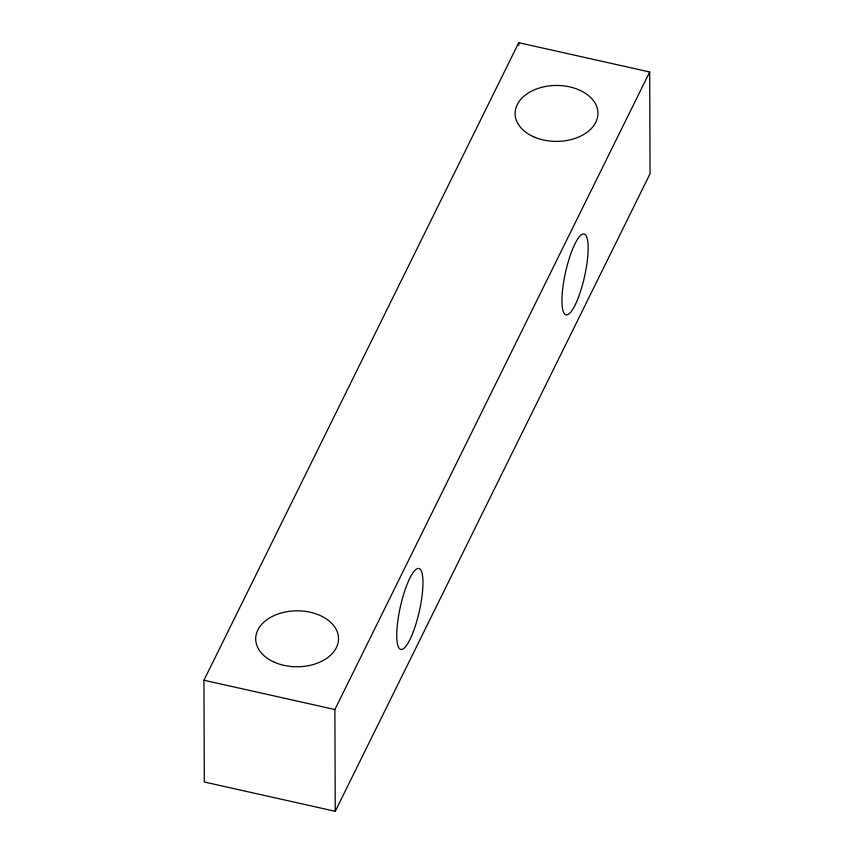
<?xml version="1.0" encoding="UTF-8"?>
<svg xmlns="http://www.w3.org/2000/svg" width="854" height="854" viewBox="0 0 854 854"><rect width="100%" height="100%" fill="white"/><g stroke="black" fill="none" stroke-linecap="round" stroke-linejoin="round"><path stroke-width="1.28" d="M203.946 680.232L518.752 42.7L649.691 71.992L650.054 173.768L335.248 811.3L204.309 782.008L203.946 680.232L334.885 709.525L649.691 71.992M518.752 42.7L518.762 45.347M334.885 709.525L335.248 811.3M533.697 136.811A41.419 27.979 -0.2 0 0 597.875 115.034A41.419 27.979 -0.2 0 0 538.031 88.432A41.419 27.979 -0.2 0 0 533.697 136.811M274.273 662.181A41.419 27.979 -0.2 0 0 338.451 640.404A41.419 27.979 -0.2 0 0 278.607 613.802A41.419 27.979 -0.2 0 0 274.273 662.181M578.542 297.043A41.419 9.736 -77.4 0 0 584.243 234.049A41.419 9.736 -77.4 0 0 562.348 292.185A41.419 9.736 -77.4 0 0 578.542 297.043M413.368 631.554A41.419 9.736 -77.4 0 0 419.068 568.561A41.419 9.736 -77.4 0 0 397.163 626.687A41.419 9.736 -77.4 0 0 413.368 631.554"/></g></svg>
